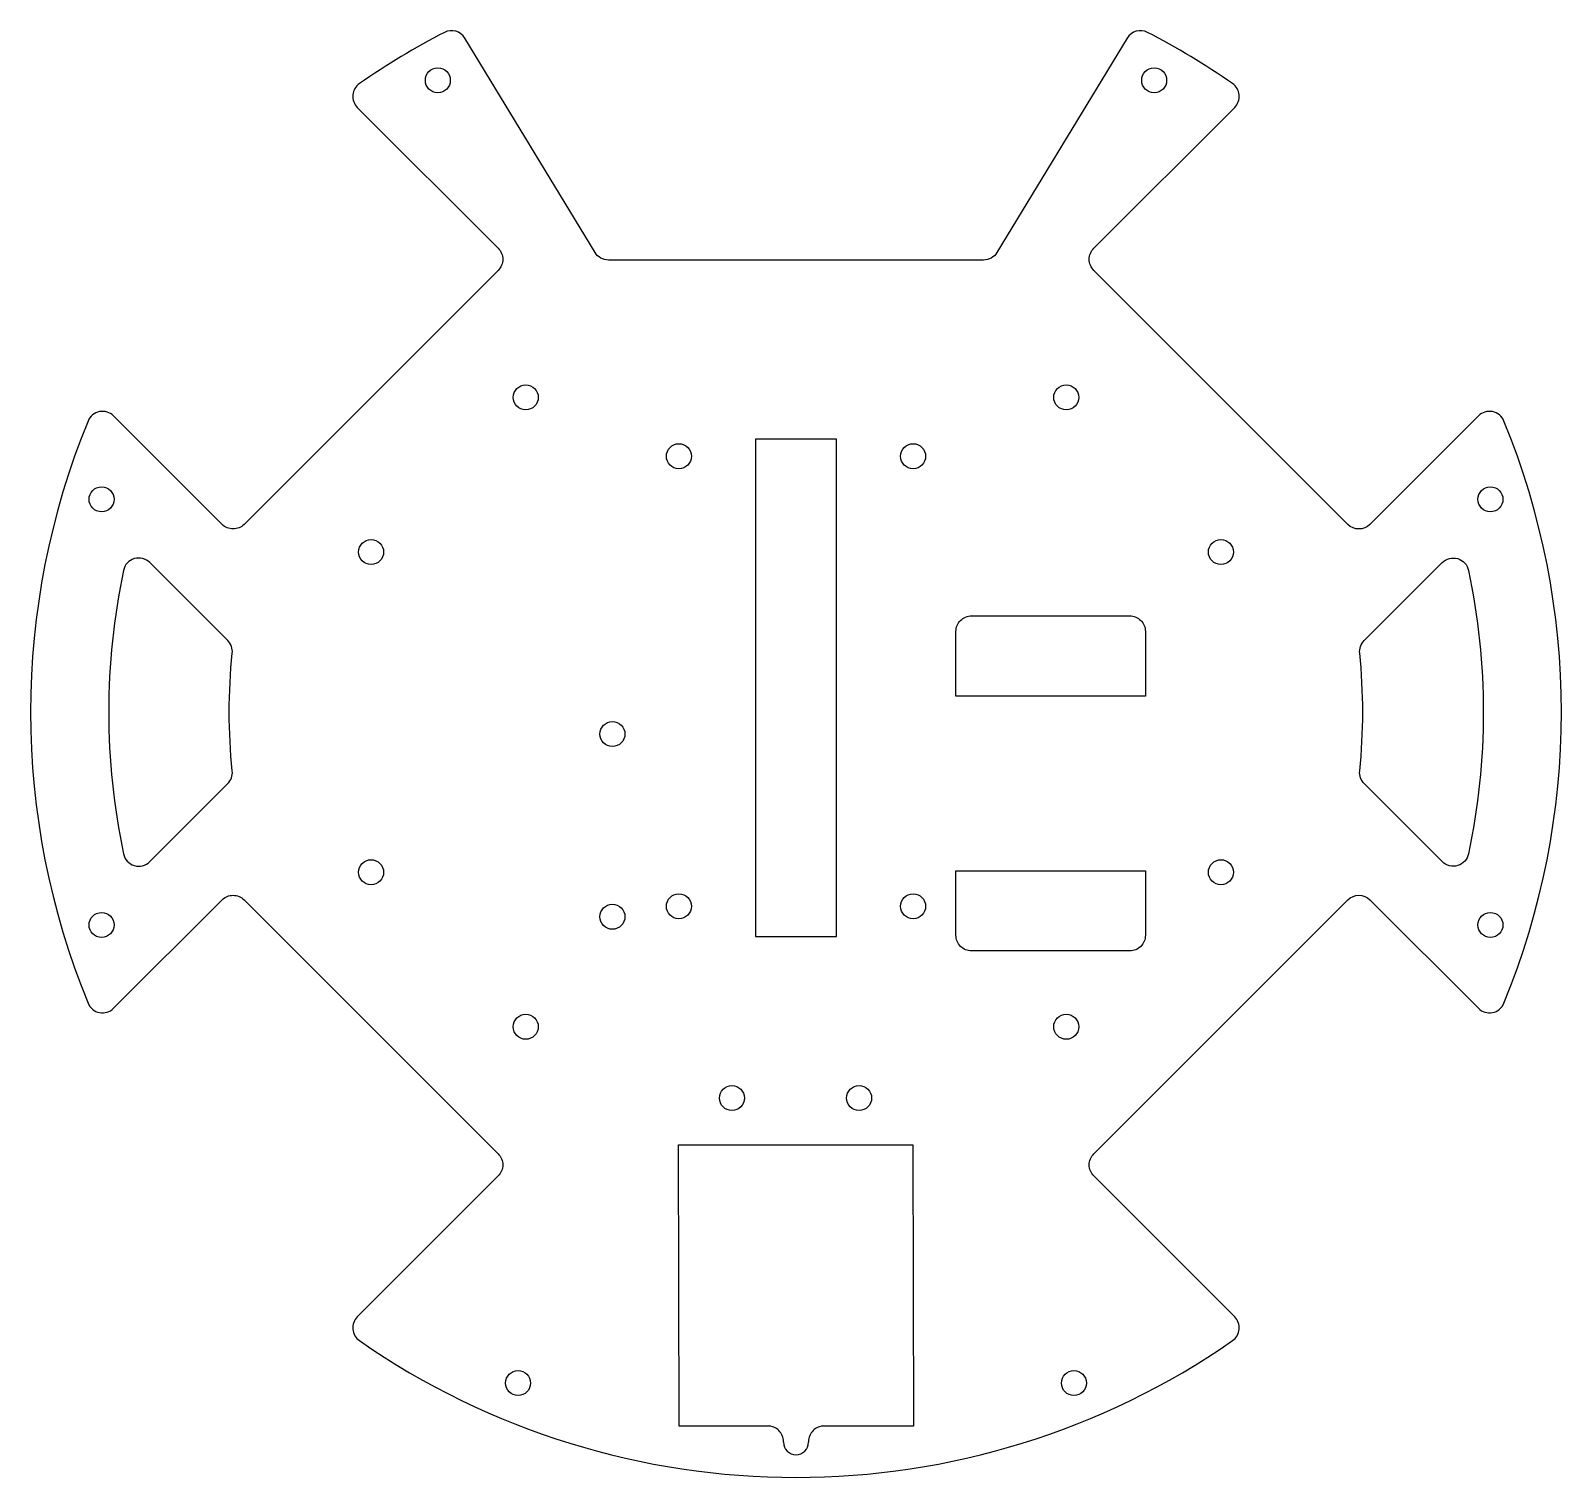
# Model space of a CAD drawing. Header units: millimetres. Extents: x -98 to 98, y -98 to 87.
import ezdxf

# ---------------------------------------------------------------- set-up
doc = ezdxf.new("R2010")
doc.units = ezdxf.units.MM

msp = doc.modelspace()

# ---------------------------------------------------------------- linework, layer by layer
at = {"color": 7, "elevation": 1.6}
for points in [[(-87.37, -37.93), (-73.49, -24.04, -0.414214), (-70.66, -24.04), (-38.13, -56.57, -0.414214), (-38.13, -59.4), (-56.17, -77.44, 0.467486), (-55.9, -80.49, 0.313172), (55.9, -80.49, 0.467487), (56.17, -77.44), (38.13, -59.4, -0.414214), (38.13, -56.57), (70.66, -24.04, -0.414213), (73.49, -24.04), (87.37, -37.93, 0.535332), (90.64, -37.27, 0.197586), (90.64, 37.27, 0.535332), (87.37, 37.93), (73.49, 24.04, -0.414213), (70.66, 24.04), (38.13, 56.57, -0.414214), (38.13, 59.4), (56.17, 77.44, 0.467487), (55.9, 80.49, 0.032445), (45.02, 87.05, 0.394416), (42.39, 86.31), (25.73, 58.85, -0.262136), (24.02, 57.89), (-24.02, 57.89, -0.262136), (-25.73, 58.85), (-42.39, 86.31, 0.394416), (-45.02, 87.05, 0.032445), (-55.9, 80.49, 0.467486), (-56.17, 77.44), (-38.13, 59.4, -0.414214), (-38.13, 56.57), (-70.66, 24.04, -0.414214), (-73.49, 24.04), (-87.37, 37.93, 0.535332), (-90.64, 37.27, 0.197585), (-90.64, -37.27, 0.535332)], [(-72.75, -9.16, 0.226117), (-72.18, -7.54, -0.050891), (-72.18, 7.54, 0.226117), (-72.75, 9.16), (-82.74, 19.15, 0.595525), (-86.11, 18.15, 0.104228), (-86.11, -18.15, 0.595525), (-82.74, -19.15)], [(72.75, -9.16, -0.226117), (72.18, -7.54, 0.050891), (72.18, 7.54, -0.226117), (72.75, 9.16), (82.74, 19.15, -0.595525), (86.11, 18.15, -0.104228), (86.11, -18.15, -0.595525), (82.74, -19.15)], [(20.48, 2.04), (20.48, 10.32, -0.414214), (22.48, 12.32), (42.73, 12.32, -0.414214), (44.73, 10.32), (44.73, 2.04)], [(20.48, -28.58), (20.48, -20.31), (44.73, -20.31), (44.73, -28.58, -0.414214), (42.73, -30.58), (22.48, -30.58, -0.414214)]]:
    msp.add_lwpolyline(points, format="xyb", close=True, dxfattribs=at)
msp.add_lwpolyline([(5.2, -28.74), (5.2, 34.94), (-5.2, 34.94), (-5.2, -28.74)], close=True, dxfattribs=at)
msp.add_lwpolyline([(-1.6, -93.5), (-1.6, -93.42, 0.414214), (-3.6, -91.42), (-14.97, -91.42), (-15.03, -55.42), (14.97, -55.42), (15.03, -91.42), (3.6, -91.42, 0.414214), (1.6, -93.42), (1.6, -93.5)], format="xyb", dxfattribs=at)
at = {"color": 7}
for centre in [(-45.86, 80.91, 1.6), (45.86, 80.91, 1.6), (-34.6, 40.3, 1.6), (34.6, 40.3, 1.6), (-15, 32.77, 1.6), (15, 32.77, 1.6), (-88.92, 27.25, 1.6), (88.92, 27.25, 1.6), (-54.4, 20.5, 1.6), (54.4, 20.5, 1.6), (-23.5, -2.81, 1.6), (-54.4, -20.5, 1.6), (54.4, -20.5, 1.6), (-15, -24.86, 1.6), (15, -24.86, 1.6), (-23.5, -26.21, 1.6), (-88.92, -27.25, 1.6), (88.92, -27.25, 1.6), (-34.6, -40.3, 1.6), (34.6, -40.3, 1.6), (-8.2, -49.42, 1.6), (8.08, -49.42, 1.6), (-35.59, -85.92, 1.6), (35.59, -85.92, 1.6)]:
    msp.add_circle(centre, 1.6, dxfattribs=at)
msp.add_arc((0, -93.5, 1.6), 1.6, 180, 0, dxfattribs=at)

doc.saveas('drawing.dxf')
